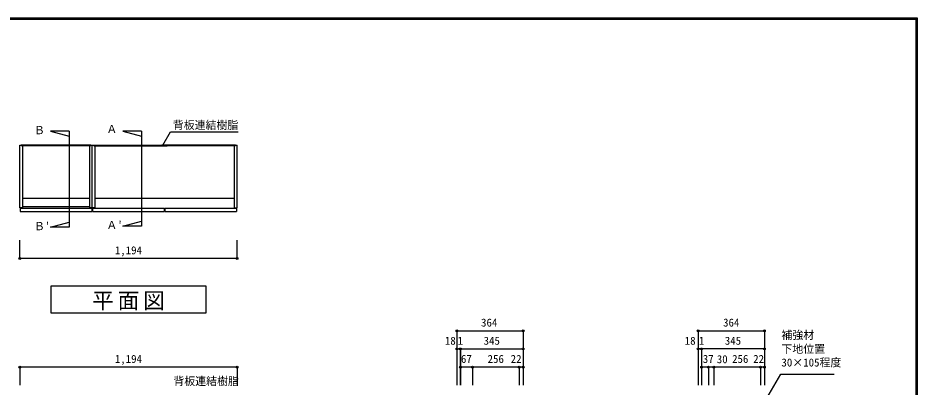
# Model space of a CAD drawing. Units: millimetres at full size, sheet at 1:20; details may follow other scales. Extents: x -3893 to 3907, y -2871 to 2783.
# Drawn here: x -1036 to 3907, y 753 to 2783 of the extents above; entities that cross this region are included whole.
import ezdxf
from ezdxf.enums import TextEntityAlignment as Align

# ---------------------------------------------------------------- set-up
doc = ezdxf.new("R2010")
doc.units = ezdxf.units.MM
doc.header["$LTSCALE"] = 20
doc.header["$PDMODE"] = 32
doc.header["$PDSIZE"] = 10
for name, color, linetype in [('0-1_本体', 2, 'Continuous'), ('0-2_扉', 3, 'Continuous'), ('0-4_棚', 3, 'Continuous'), ('0-7_', 7, 'Continuous'), ('0-A_文字', 7, 'Continuous'), ('0-B_寸法', 7, 'Continuous'), ('F-1_枠', 6, 'Continuous')]:
    doc.layers.add(name, color=color, linetype=linetype)
doc.styles.add('ＭＳ ゴシック', font='')
doc.styles.get('ＭＳ ゴシック').set_extended_font_data('MS Gothic')

msp = doc.modelspace()

# ---------------------------------------------------------------- linework, layer by layer
at = {"layer": '0-1_本体', "color": 7}
for p, q in [((-635.7, 2083.06), (-1017.7, 2083.06)), ((-619.7, 2083.06), (-235.2, 2083.06)), ((160.3, 2083.06), (-224.2, 2083.06))]:
    msp.add_line(p, q, dxfattribs=at)
at = {"layer": '0-1_本体'}
for p, q in [((-635.7, 2081.56), (-1017.7, 2081.56)), ((-635.7, 2080.06), (-1017.7, 2080.06)), ((-1010.7, 2080.06), (-1010.7, 1738.06)), ((-642.7, 2080.06), (-642.7, 1738.06)), ((-635.7, 2083.06), (-635.7, 2080.06)), ((-635.7, 2083.06), (-627.7, 2083.06)), ((-627.7, 1738.06), (-627.7, 2083.06)), ((-619.7, 2081.56), (-235.2, 2081.56)), ((-612.7, 2080.06), (-612.7, 1738.06)), ((160.3, 2081.56), (-224.2, 2081.56)), ((153.3, 2080.06), (153.3, 1738.06)), ((160.3, 2083.06), (168.3, 2083.06)), ((168.3, 1738.06), (168.3, 2083.06)), ((-627.7, 1738.06), (-642.7, 1738.06)), ((-612.7, 1738.06), (-627.7, 1738.06)), ((153.3, 1738.06), (168.3, 1738.06))]:
    msp.add_line(p, q, dxfattribs=at)
for points in [[(-1010.7, 1738.06), (-1025.7, 1738.06), (-1025.7, 2083.06)], [(-1025.7, 2083.06), (-1017.7, 2083.06), (-1017.7, 2080.06)], [(-627.7, 2083.06), (-619.7, 2083.06), (-619.7, 2080.06), (-235.2, 2080.06)], [(160.3, 2083.06), (160.3, 2080.06), (-224.2, 2080.06)]]:
    msp.add_lwpolyline(points, dxfattribs=at)
at = {"layer": '0-2_扉', "color": 2}
for p, q in [((-625.7, 1737.06), (-625.7, 1719.06)), ((-625.7, 1737.06), (-231.7, 1737.06)), ((-231.7, 1737.06), (-231.7, 1719.06)), ((-227.7, 1737.06), (-227.7, 1719.06)), ((-227.7, 1737.06), (166.3, 1737.06)), ((166.3, 1737.06), (166.3, 1719.06)), ((-625.7, 1719.06), (-231.7, 1719.06)), ((-227.7, 1719.06), (166.3, 1719.06))]:
    msp.add_line(p, q, dxfattribs=at)
for points in [[(-1023.7, 1737.06), (-629.7, 1737.06), (-629.7, 1719.06)], [(-1023.7, 1737.06), (-1023.7, 1719.06), (-629.7, 1719.06)]]:
    msp.add_lwpolyline(points, dxfattribs=at)
at = {"layer": '0-4_棚'}
for p, q in [((-642.7, 1790.06), (-1010.7, 1790.06)), ((153.3, 1790.06), (-612.7, 1790.06)), ((-642.7, 1745.06), (-1010.7, 1745.06))]:
    msp.add_line(p, q, dxfattribs=at)
at = {"layer": '0-7_'}
for p, q in [((-245.7, 2083.56), (-245.7, 2083.06)), ((-245.7, 2083.06), (-235.2, 2083.06)), ((-214.2, 2084.06), (-245.2, 2084.06)), ((-243.7, 2080.06), (-235.2, 2080.06)), ((-243.7, 2079.56), (-243.7, 2080.06)), ((-216.2, 2079.06), (-243.2, 2079.06)), ((-235.2, 2080.06), (-235.2, 2083.06)), ((-234.2, 2083.06), (-225.2, 2083.06)), ((-234.2, 2080.06), (-234.2, 2083.06)), ((-234.2, 2080.06), (-225.2, 2080.06)), ((-225.2, 2080.06), (-225.2, 2083.06)), ((-224.2, 2080.06), (-224.2, 2083.06)), ((-224.2, 2083.06), (-213.7, 2083.06)), ((-224.2, 2080.06), (-215.7, 2080.06)), ((-215.7, 2079.56), (-215.7, 2080.06)), ((-213.7, 2083.56), (-213.7, 2083.06))]:
    msp.add_line(p, q, dxfattribs=at)
for centre, start, end in [((-245.2, 2083.56), 90, 180), ((-243.2, 2079.56), 180, 270), ((-216.2, 2079.56), 270, 0), ((-214.2, 2083.56), 0, 90)]:
    msp.add_arc(centre, 0.5, start, end, dxfattribs=at)
at = {"layer": '0-A_文字'}
for p, q in [((-755.07, 2160.63), (-755.07, 1632.5)), ((-459.93, 2160.63), (-357.07, 2133.06)), ((-357.07, 2160.63), (-459.93, 2160.63)), ((-357.07, 2160.63), (-357.07, 1638.5)), ((-240.28, 2083.47), (-197.83, 2157)), ((-197.83, 2157), (175.31, 2157)), ((-857.93, 1632.5), (-755.07, 1660.06)), ((-755.07, 1632.5), (-857.93, 1632.5)), ((-459.93, 1638.5), (-357.07, 1666.06)), ((-357.07, 1638.5), (-459.93, 1638.5))]:
    msp.add_line(p, q, dxfattribs=at)
for points in [[(-755.07, 2160.63), (-857.93, 2160.63), (-755.07, 2133.06)], [(3080.88, 690.87), (3157.91, 824.29), (3450.93, 824.29)]]:
    msp.add_lwpolyline(points, dxfattribs=at)
msp.add_lwpolyline([(-853.7, 1310.06), (-3.7, 1310.06), (-3.7, 1160.06), (-853.7, 1160.06)], close=True, dxfattribs=at)
at = {"layer": '0-B_寸法', "color": 4}
for p, q in [((-1025.7, 1460.06), (-1025.7, 1560.06)), ((168.3, 1460.06), (168.3, 1560.06)), ((168.3, 1460.06), (-1025.7, 1460.06)), ((1377.3, 1062.33), (1741.3, 1062.33)), ((1377.3, 1062.33), (1377.3, 762.33)), ((1741.3, 1062.33), (1741.3, 862.33)), ((2703.4, 1062.33), (2703.4, 962.33)), ((2703.4, 1062.33), (3067.4, 1062.33)), ((3067.4, 1062.33), (3067.4, 962.33)), ((1377.3, 962.33), (1741.3, 962.33)), ((1395.3, 962.33), (1395.3, 762.33)), ((1396.3, 962.33), (1396.3, 862.33)), ((2703.4, 962.33), (2703.4, 762.33)), ((2721.4, 962.33), (2703.4, 962.33)), ((2722.4, 962.33), (2721.4, 962.33)), ((2721.4, 962.33), (2721.4, 762.33)), ((2722.4, 962.33), (2722.4, 862.33)), ((3067.4, 962.33), (2722.4, 962.33)), ((3067.4, 962.33), (3067.4, 862.33)), ((168.3, 862.33), (-1025.7, 862.33)), ((-1025.7, 862.33), (-1025.7, 762.33)), ((168.3, 862.33), (168.3, 762.33)), ((1396.3, 862.33), (1396.3, 762.33)), ((1463.3, 862.33), (1396.3, 862.33)), ((1719.3, 862.33), (1463.3, 862.33)), ((1463.3, 862.33), (1463.3, 762.33)), ((1741.3, 862.33), (1719.3, 862.33)), ((1719.3, 862.33), (1719.3, 762.33)), ((1741.3, 862.33), (1741.3, 762.33)), ((2722.4, 862.33), (2722.4, 762.33)), ((2759.4, 862.33), (2722.4, 862.33)), ((2759.4, 862.33), (2759.4, 762.33)), ((2789.4, 862.33), (2759.4, 862.33)), ((2789.4, 862.33), (2789.4, 762.33)), ((3045.4, 862.33), (2789.4, 862.33)), ((3045.4, 862.33), (3045.4, 762.33)), ((3067.4, 862.33), (3045.4, 862.33)), ((3067.4, 862.33), (3067.4, 762.33))]:
    msp.add_line(p, q, dxfattribs=at)
at = {"layer": '0-B_寸法'}
for p in [(-1025.7, 1460.06), (168.3, 1460.06), (1377.3, 1062.33), (1741.3, 1062.33), (2703.4, 1062.33), (3067.4, 1062.33), (1377.3, 962.33), (1395.3, 962.33), (1396.3, 962.33), (1741.3, 962.33), (2703.4, 962.33), (2721.4, 962.33), (2722.4, 962.33), (3067.4, 962.33), (-1025.7, 862.33), (168.3, 862.33), (1396.3, 862.33), (1463.3, 862.33), (1719.3, 862.33), (1741.3, 862.33), (2722.4, 862.33), (2759.4, 862.33), (2789.4, 862.33), (3045.4, 862.33), (3067.4, 862.33)]:
    msp.add_point(p, dxfattribs=at)
at = {"layer": 'F-1_枠'}
for p, q in [((-3893.39, 2783.33), (3906.61, 2783.33)), ((-3893.39, 2780), (3906.61, 2780)), ((-3893.39, 2776.67), (3906.61, 2776.67)), ((3899.95, 2783.33), (3899.95, -2803.33)), ((3903.28, 2783.33), (3903.28, -2803.33)), ((3906.61, 2783.33), (3906.61, -2803.33))]:
    msp.add_line(p, q, dxfattribs=at)

# ---------------------------------------------------------------- texts
at = {"layer": '0-A_文字', "style": 'ＭＳ ゴシック'}
for s, p in [('Ｂ ', (-947.93, 2130.63)), ('Ａ ', (-549.93, 2136.63)), ('背板連結樹脂', (-184.69, 2159.13)), ("Ｂ'", (-947.93, 1602.5)), ("Ａ'", (-549.93, 1608.5)), ('補強材', (3161.14, 1003.7)), ('下地位置', (3161.14, 927.08)), ('30×105程度', (3161.14, 852.54)), ('背板連結樹脂', (-181.71, 749.76))]:
    msp.add_text(s, height=43.99, dxfattribs=at).set_placement(p, align=Align.BOTTOM_LEFT)
at = {"layer": '0-A_文字', "insert": (-628.7, 1175.06), "char_height": 87.98, "attachment_point": 7, "style": 'ＭＳ ゴシック'}
msp.add_mtext('\\T1.17;平面図', dxfattribs=at)
at = {"layer": '0-B_寸法', "style": 'ＭＳ ゴシック'}
for s, p in [('1,194', (-503.7, 1470.06)), ('364', (1509.8, 1072.33)), ('364', (2840.4, 1072.33)), ('18', (1310.89, 972.33)), ('1', (1380.8, 972.33)), ('345', (1523.8, 972.33)), ('18', (2629.63, 972.33)), ('1', (2706.9, 972.33)), ('345', (2849.9, 972.33)), ('1,194', (-503.7, 872.33)), ('67', (1399.3, 872.33)), ('256', (1545.8, 872.33)), ('22', (1672.59, 872.33)), ('37', (2728.75, 872.33)), ('30', (2805.74, 870.72)), ('256', (2889.75, 872.33)), ('22', (3005.97, 872.33))]:
    msp.add_text(s, height=43.99, dxfattribs=at).set_placement(p, align=Align.BOTTOM_LEFT)

doc.saveas('drawing.dxf')
